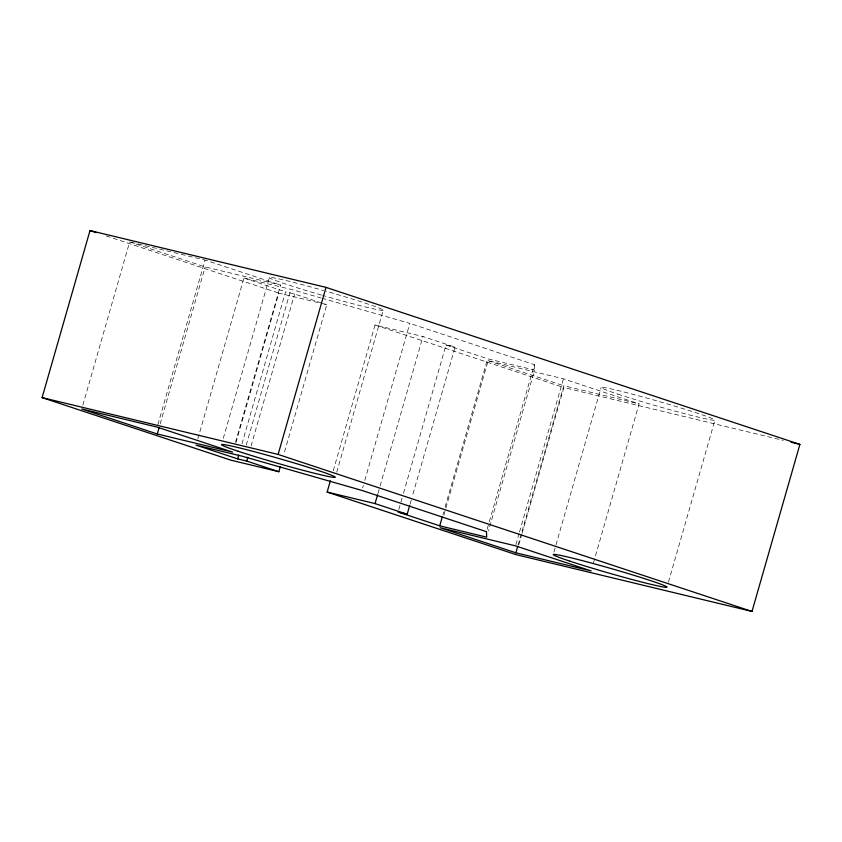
<?xml version="1.0" encoding="UTF-8"?>
<svg xmlns="http://www.w3.org/2000/svg" width="842" height="842" viewBox="0 0 842 842"><rect width="100%" height="100%" fill="white"/><g stroke="black" fill="none" stroke-linecap="round" stroke-linejoin="round"><path stroke-width="0.63" stroke-dasharray="4.21 3.16" d="M82.832 405.202L129.657 241.907L205.174 266.935L280.586 285.08L235.56 442.092M157.886 424.61L205.069 260.062L280.586 285.08M160.148 423.936L205.174 266.935M197.828 438.819L243.938 278.039L290.911 289.353L320.949 297.942M223.277 438.377L269.387 277.597A59.203 2.484 16 0 1 323.717 290.564M235.981 442.597L278.849 293.132L326.759 304.657L283.891 454.133M241.97 443.818L285.554 291.837L294.626 294.016L326.759 304.657M246.243 445.102L290.911 289.353M251.053 445.997L294.626 294.016M333.264 470.71L375.037 325.001L422.958 336.537L455.08 347.178L412.222 496.654M336.747 472.194L383.205 310.161A59.203 2.484 16 0 0 326.18 291.269M362.639 487.918L363.355 485.402M364.797 480.382L409.822 323.37L322.202 298.3M377.932 493.549L379.731 487.265M380.089 486.002L422.958 336.537M398.824 509.536L400.624 503.263M400.981 502L402.066 498.232M403.507 493.212L446.007 344.999L455.08 347.178M410.065 504.19L411.864 497.906M442.966 514.536L443.692 512.031M445.123 507L487.623 358.787L534.596 370.091L488.497 530.87M443.839 515.188L488.139 360.692L563.445 378.816L639.078 403.876L592.61 565.908M487.181 529.186L488.981 522.903M489.349 521.651L534.365 364.639L409.822 323.37M515.904 544.616L519.146 533.312M519.503 532.049L563.445 378.816M518.019 545.269L563.761 385.741L639.078 403.876M518.861 544.585L521.745 534.533M522.103 533.281L563.887 387.573L783.313 440.398M553.92 552.047L601.104 387.509M668.464 582.106L714.932 420.074M130.931 242.222L205.069 260.062M243.938 278.039L285.554 291.837M446.007 344.999L487.623 358.787M488.139 360.692L563.761 385.741M106.155 235.907L278.849 293.132M375.037 325.001L563.887 387.573M534.365 364.639L534.596 370.091M383.184 310.235A59.203 2.484 16 0 1 322.697 295.426M321.455 295.068A59.203 2.484 16 0 1 269.398 277.544M617.849 394.119A59.203 2.484 16 0 0 713.016 420.19A59.203 2.484 16 0 0 643.172 397.056A59.203 2.484 16 0 0 617.849 394.119"/><path stroke-width="1.26" d="M280.291 466.689L278.849 471.72L230.94 460.185L42.1 397.613L89.999 230.561L326.022 287.375L799.9 444.387L752.001 611.439L515.978 554.625L327.138 492.065L330.38 480.75M157.275 433.988L232.687 452.143L157.159 427.115L81.748 408.97L157.275 433.988L159.075 427.704M409.696 505.442L407.181 514.241L398.108 512.052L439.724 525.84L486.697 537.154L486.465 531.691L361.913 490.423L243.001 456.406L196.028 445.102L237.655 458.89L238.728 455.122M237.655 458.89L246.727 461.069L247.811 457.301M42.1 397.613L278.113 454.427L326.022 287.375M327.138 492.065L375.048 503.59L377.574 494.801M439.724 525.84L442.25 517.051M515.862 552.805L591.168 570.929L515.546 545.869L440.24 527.745L515.862 552.805L517.662 546.521M790.975 442.239L799.9 444.387M89.999 230.561L96.22 232.613M278.113 454.427L752.001 611.439M246.727 461.069L278.849 471.72M375.048 503.59L407.181 514.241M569.95 561.182A59.203 2.484 16 0 0 665.117 587.253A59.203 2.484 16 0 0 595.273 564.108A59.203 2.484 16 0 0 569.95 561.182M238.223 451.27A59.203 2.484 16 0 0 333.4 477.34A59.203 2.484 16 0 0 263.557 454.196A59.203 2.484 16 0 0 238.223 451.27"/></g></svg>
